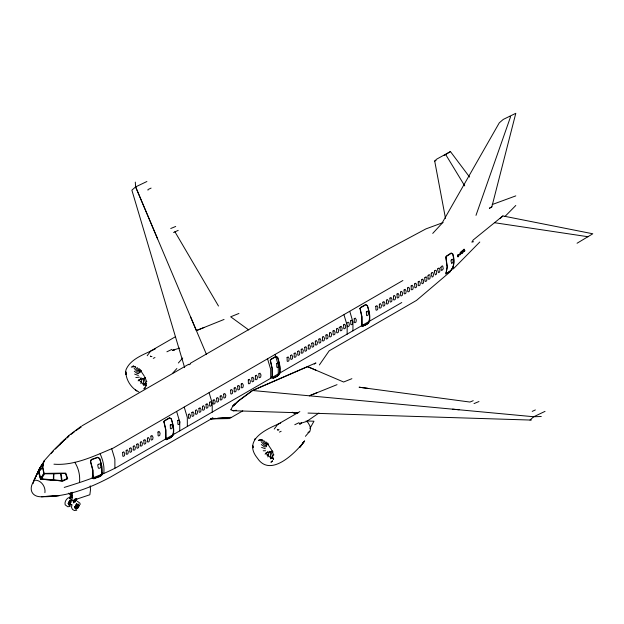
<?xml version="1.0" encoding="UTF-8"?>
<svg xmlns="http://www.w3.org/2000/svg" width="624" height="624" viewBox="0 0 624 624"><rect width="100%" height="100%" fill="white"/><g stroke="black" fill="none" stroke-linecap="round" stroke-linejoin="round"><path stroke-width="0.94" d="M267.189 454.958L267.22 455.536M143.177 384.618L143.13 384.158M44.912 492.679C45.887 486.759 40.88 479.716 34.64 480.207C27.815 488.475 31.457 497.71 42.604 496.712C66.581 497.016 89.349 488.319 110.23 477.235L212.948 417.932L210.623 418.735M143.809 385.64L143.302 378.394M270.761 458.936L270.262 451.682M103.74 473.538C104.653 466.791 102.937 459.95 100.121 453.843M142.147 378.526L140.868 383.643M269.1 451.823L267.821 456.94M114.91 468.187L114.863 459.233L111.712 448.742M179.774 430.895L179.728 421.855L176.639 411.489M187.356 426.52L187.309 417.479L184.22 407.113M212.246 412.152L212.199 403.112L209.11 392.738M270.722 378.386L270.683 369.346L267.595 358.979M278.281 374.018L278.242 364.985L275.153 354.611M347.139 334.269L347.162 325.198M352.958 330.907L352.911 321.875L349.822 311.501M70.13 502.577L68.461 504.169L68.968 504.27L69.927 502.46M74.708 507.195L74.451 506.899L75.473 508.022L75.574 507.086L75.114 507.242M79.505 482.609C80.254 475.582 78.608 468.172 74.724 462.251M40.56 479.154L44.109 473.413L60.902 473.125L65.793 473.125L67.712 478.764L62.213 481.4L58.087 480.574L40.56 479.154C39.647 475.254 36.855 470.27 40.747 467.072M65.731 439.085L65.224 439.171M144.386 377.762L144.362 379.408L146.383 385.219M271.339 451.058L271.323 452.704L273.499 459.319M139.269 372.817L140.189 370.937L141.593 370.874M266.222 446.113L267.548 443.664M43.376 463.008L42.799 466.994L44.109 473.413M70.036 501.883L69.81 500.76M70.27 501.306L70.177 501.875L70.598 501.056L70.177 500.846M71.752 505.713L71.487 507.32L72.485 509.434L74.35 510.51L76.76 510.221M74.919 507.702L76.51 506.992L77.158 505.892L76.9 504.59L75.59 505.058M75.473 508.022L77.571 505.877L77.571 504.535L76.69 504.075L76.51 504.527M71.261 504.403L69.124 505.151L68.554 503.942L69.108 502.078L71.261 500.409A2.839 1.638 -60 0 0 70.528 500.627L69.108 502.078L68.679 504.722L69.755 505.307L71.276 504.426M491.837 206.856L515.798 113.311L503.264 119.418L499.278 122.85L441.706 223.696L432.728 233.407M75.465 501.688L76.791 499.192L76.307 498.771L73.187 501.563M346.819 323.809L347.155 322.842L348.254 322.21L348.917 322.6L349.37 325.26L348.917 326.157L347.818 326.789L347.272 326.469M309.964 428.415L313.973 421.216L307.499 421.005M141.055 377.567L140.158 379.408L138.13 380.874M475.995 215.35L510.51 116.93L509.535 116.36M139.94 371.732L139.979 372.029M43.173 463.694L44.273 460.699L54.109 449.662L68.741 435.607L80.917 426.473M267.805 451.441L267.111 452.704L265.083 454.171M43.118 463.624L44.273 460.699M69.053 503.342L68.414 503.942L69.014 503.74M51.301 453.32L53.375 450.988M59.974 444.803L60.247 444.155M44.093 461.136L39.936 467.977L42.221 465.161M74.966 507.944L74.927 507.156L74.63 507.554M70.387 502.726L71.027 502.117L70.691 502.882M75.707 505.869A2.488 1.435 -60 0 0 75.309 508.349L77.009 508.622L78.733 506.392A2.488 1.435 -60 0 0 78.335 504.371L77.009 504.512L75.27 506.821L75.27 508.474L76.276 509.051L78.452 507.367L79.022 505.495L78.452 504.301L76.331 505.042L75.184 506.789L75.637 508.95L77.782 508.186L78.998 505.448L78.429 504.231L76.276 504.995M146.024 386.045L143.863 388.892L145.408 387.98M39.016 469.568L33.758 480.948L39.671 468.382L33.415 481.658L33.088 483.608M145.431 377.255L143.972 378.472M272.384 450.551L270.925 451.768L269.357 451.324M230.825 409.75L232.908 405.904L238.313 400.897L252.424 390.491L533.746 416.746L541.281 416.504M74.911 502.25L76.729 499.013L74.935 499.036M67.486 437.908L68.991 435.872L67.915 436.66M60.107 444.241L60.801 443.282M319.379 364.939L329.176 350.828L416.504 300.409L450.512 271.518M280.706 423.01C266.588 429.047 242.268 439.741 257.494 458.266C270.598 478.148 295.955 452.439 304.645 440.864L299.933 447.244L303.904 441.87L302.96 442.603M71.932 504.535L71.932 505.253M76.432 506.875L76.775 506.415M255.294 438.477L254.413 439.67M140.205 370.898L140.72 370.328M147.194 355.735L150.704 351.008L175.274 336.827M274.225 429.07L277.735 424.351L299.848 411.583M68.788 501.86L69.131 501.415M76.9 504.59L77.212 504.169M272.548 460.567L270.91 462.244L272.462 461.331M178.37 362.989L182.738 357.989M305.401 436.324L309.769 431.324M172.349 373.581L176.857 368.519M308.022 413.072L530.002 420.038L533.746 416.746L545.025 411.372M55.294 449.054L62.946 441.441M146.858 381.443L143.816 384.634L138.614 379.681M273.889 454.787L270.839 457.977L265.645 453.024M453.297 268.913L479.794 242.018M504.933 216.505L515.798 205.468M268.047 443.251L267.571 443.719M174.104 350.259L174.65 349.393L172.965 350.579M267.049 444.444L268.546 444.163M60.59 443.492L61.69 442.424M445.505 218.423L434.702 161.054L436.652 159.167L450.434 151.577L469.583 177.06M61.581 442.533L64.272 439.943M500.113 218.564L502.858 215.943L592.8 233.774L577.06 243.243M73.913 501.259L76.37 498.943M232.908 405.904L235.615 403.408M235.778 403.502L233.08 405.998L238.485 400.99L252.587 390.585L307.632 366.67M63.523 440.669L65.933 438.906M473.554 241.714L471.838 242.143L473.218 239.967L502.858 215.943M77.571 504.535L76.791 505.058M73.593 502.593L74.903 501.556M68.773 502.983L68.032 503.568L68.827 503.03M70.699 434.624L74.264 431.902M75.683 430.81L81.37 426.902M69.053 503.147L69.451 502.843M446.347 272.415L445.661 274.053L450.996 270.426L453.344 267.197L452.93 267.509M146.897 181.514L135.619 186.896L131.875 190.187L184.634 367.614M299.653 423.992L300.089 424.016M401.778 302.531L116.477 467.438C99.902 476.112 82.048 481.915 64.233 487.422M318.887 413.065L306.688 421.45L299.302 423.712M402.893 280.504L113.342 448.032C94.622 455.785 74.662 465.832 53.96 464.186M444.054 155.579L450.434 151.577M314.239 364.104L315.892 363.09M173.566 232.51L178.207 230.365M81.892 425.903L188.674 364.26M190.187 363.386L387.184 249.647L425.911 228.899L443.157 222.557M188.939 364.798L190.632 363.823M165.844 437.791L165.274 439.062L166.444 439.741C168.901 437.845 173.714 436.972 173.854 433.165L173.378 433.438M272.212 376.381L271.651 377.645L273.117 378.495L278.546 375.359L280.137 372.746L280.231 371.756L279.755 372.029M361.928 324.581L361.366 325.853L362.536 326.524C364.993 324.636 369.806 323.762 369.946 319.956L369.47 320.229M242.775 410.865L229.437 418.564L210.982 418.907M300.323 423.977L301.603 422.69L299.738 423.93M133.637 365.797L131.29 367.107L134.831 366.662L133.7 366.35L135.166 366.772M259.904 439.585L258.336 440.458L261.885 440.014L260.754 439.702L262.22 440.123M139.402 377.153L135.814 377.559M153.27 358.34L154.97 357.521M166.897 351.796L172.006 349.339M279.451 432.089L281.151 431.27M294.778 424.726L299.036 422.674M102.001 473.249L102.523 473.008C102.445 477.337 96.642 477.188 93.85 478.842L92.204 477.898L92.282 476.892L92.859 476.681M151.102 188.089L147.966 189.548L147.966 190.187M532.217 411.395L535.361 409.937M155.345 348.871C145.018 354.221 130.408 358.426 125.861 370.149C125.299 378.362 129.995 386.552 136.835 390.92L135.385 389.945L138.848 391.95M257.611 388.237L299.98 369.829M300.862 369.447L315.728 362.989M253.289 390.117L256.745 388.612M77.251 505.323L77.688 505.136M434.702 161.054L436.004 160.493M170.742 228.509L175.711 226.457M473.998 403.588L478.967 401.536M473.226 400.694L469.919 402.051L359.073 387.2L367.731 388.354M190.484 316.672L196.381 330.587L204.298 327.397M238.93 313.466L230.662 316.797L248.742 329.956M317.257 392.613L309.34 395.803L337.022 384.665M351.889 378.682L343.629 382.013L307.468 366.577L316.508 370.461M196.381 330.587L224.063 319.449M76.05 507.164L75.067 507.008M266.44 446.651L264.677 446.971L261.3 444.522M492.196 204.555L515.798 195.881M69.646 497.312C66.581 498.131 64.311 501.735 65.169 504.839L67.774 506.735L70.2 506.454M69.529 501.111L70.496 501.267L70.27 502.655L69.131 503.545L68.484 502.85M146.57 383.682L143.816 384.634L146.546 385.694M297.375 413.143L294.489 413.478L292.282 412.199M76.05 504.863L76.775 504.785L77.08 505.417M272.68 457.337L270.839 457.977L273.577 459.03M71.393 496.142L69.514 497.156L71.261 498.053M172.271 350.368L179.65 348.106M70.824 497.882L69.545 498.225L69.599 498.67L71.269 499.535M145.174 378.058L144.23 378.199M71.159 492.742L70.387 493.186L70.785 494.294M138.832 373.612L137.147 373.409L134.347 371.225M139.503 379.486L143.06 378.698M266.534 452.821L270.091 452.033M271.635 451.48L271.128 451.472M236.348 410.225L233.22 410.818L230.989 409.843M266.323 445.497L264.389 445.271L261.105 441.62M210.811 418.93L230.989 417.378L217.604 418.252M74.833 499.403L76.627 499.278M210.912 418.688L215.693 418.376M265.543 450.746L263.211 450.778M530.002 420.038L531.406 419.991M140.33 372.169L137.436 371.982L134.152 368.324M77.158 505.892L77.571 505.877M233.056 410.725L298.288 412.768M138.395 375.453L134.628 374.096M265.348 448.75L261.581 447.385M41.161 479.201L53.711 480.277M452.611 409.18L459.092 409.773M69.989 500.776L70.691 500.401L70.184 500.323M140.509 371.366L137.561 370.492L135.291 366.912M267.462 444.662L264.514 443.789L262.244 440.209M494.512 222.706L588.065 236.746M75.176 507.46L75.59 507.523M260.754 439.702L263.227 440.411M266.939 443.797L265.567 443.212L264.178 440.864M140.907 370.781L138.614 369.915L137.218 367.567M77.329 501.29L79.927 503.162L80.192 504.465M140.665 370.094L138.957 368.597M267.618 443.391L265.918 441.893M306.119 420.904L307.967 422.542L309.769 425.654A6.958 4.017 60 0 1 307.967 432.37M339.16 327.35L339.362 327.779M268.078 444.577L271.549 449.826M141.032 371.225L144.526 376.483M70.333 493.249L72.056 495.55M68.788 493.147L72.033 497.468M273.491 454.639L272.08 451.043M146.539 381.342L145.127 377.746M464.724 185.89L445.7 154.549M174.899 231.722L218.486 306.033M135.299 182.114L135.619 186.896L206.482 354.479M135.619 186.896L157.591 238.852M272.774 451.487L272.984 452.026M344.003 314.863L347.092 325.229M38.602 471.557L40.466 478.803M68.312 502.952L68.406 503.412M76.541 504.754L76.619 505.151M76.05 507.359L76.089 507.811M253.016 447.743L252.853 445.77L252.993 447.455M72.166 492.274L72.423 496.548L71.885 500.744L89.856 494.754L90.48 489.941L90.23 485.831M73.414 501.025L73.421 502.96M278.171 430.037A0.827 0.476 0 0 1 277.376 429.686M278.967 429.569A0.827 0.476 0 0 1 277.961 429.905A0.827 0.476 0 0 1 277.376 429.32M150.634 356.6A0.827 0.476 0 0 1 150.392 356.265M151.936 356.39A0.827 0.476 0 0 1 150.423 356.031M90.659 460.52L90.472 461.776L92.734 470.27L92.789 477.532L94.115 478.296L100.386 475.956L101.938 474.107L102.18 470.894L101.845 466.167L99.723 458.414L97.679 457.236L91.26 459.49L90.659 460.52M53.492 473.827L53.336 479.872L41.395 478.834L44.639 473.795L53.492 473.827M53.906 473.819L53.726 479.801L61.565 480.675L60.629 473.53L53.906 473.819M38.899 471.019L42.557 467.275C45.349 458.063 39.094 468.203 38.899 471.019M457.805 255.661C457.603 257.353 459.732 255.388 458.117 256.854A1.162 0.585 -75.6 0 1 457.774 256.753C456.706 255.598 459.404 253.305 457.93 255.138A0.92 0.46 -75.6 0 0 457.805 255.661M163.878 421.769L165.688 429.967L165.766 438.641L166.733 439.202C177.247 436.979 173.347 425.833 171.343 418.743L169.572 417.713L164.401 420.701L163.878 421.769M164.104 421.894L165.89 429.85L165.968 438.469C176.654 439.319 173.433 425.139 171.171 418.938L169.611 418.041L164.557 420.958L164.104 421.894M270.254 360.352L272.064 368.558L272.134 377.231L273.242 377.871C283.53 375.726 279.724 364.151 277.719 357.326L275.941 356.304L270.777 359.284L270.254 360.352M270.473 360.485L272.259 368.441L272.345 377.052L273.304 377.606C283.358 375.554 279.427 364.143 277.547 357.521L275.987 356.624L270.933 359.549L270.473 360.485M359.97 308.56L361.78 316.758L361.858 325.432L362.825 325.993C373.339 323.77 369.431 312.624 367.435 305.534L365.656 304.504L360.493 307.492L359.97 308.56M360.188 308.685L361.975 316.641L362.06 325.252C372.746 326.102 369.525 311.93 367.263 305.729L365.703 304.832L360.649 307.749L360.188 308.685M93.14 476.128L93.038 477.383L94.216 478.062L100.363 475.769L101.712 474.146L101.618 466.276L100.565 461.604L99.52 458.593L97.703 457.54L91.478 459.787L90.956 460.684L90.737 461.76L92.976 470.161L93.14 476.128M445.786 257.197L447.112 267.033L446.027 273.125L446.573 273.437C454.662 270.356 455.044 260.887 452.821 253.921L451.207 252.993L446.308 256.129L445.786 257.197M445.988 257.314L447.291 266.885L446.23 272.945L446.706 273.218C454.662 270.223 454.717 260.879 452.65 254.124L451.238 253.305L446.441 256.378L445.988 257.314M76.58 504.052L76.424 504.988L76.549 504.067M421.738 279.77L421.863 283.405L422.401 283.717L423.407 283.031L423.712 280.878L422.737 279.084L421.738 279.77M424.96 277.547L424.671 278.538L425.131 281.213L425.646 281.51L426.652 280.823L426.964 278.772L426.582 277.22L425.966 276.861L424.96 277.547M428.189 275.332L427.892 276.323L428.376 279.006L428.891 279.302L429.897 278.616L430.217 276.658L429.811 275.005L429.187 274.646L428.189 275.332M431.41 273.117L431.122 274.108L432.136 277.095L433.142 276.409L433.469 274.544L433.04 272.789L432.416 272.431L431.41 273.117M434.639 270.894L434.351 271.885L435.38 274.888L436.387 274.201L436.722 272.438L436.262 270.566L435.638 270.208L434.639 270.894M437.845 268.741L437.572 269.669L438.625 272.68L439.631 271.994L439.975 270.325L439.491 268.351L438.906 268.016L437.876 268.687M440.848 267.298L441.355 270.176L441.87 270.473L443.282 268.866L442.751 266.159L442.221 265.847L440.848 267.298M122.663 452.455L122.772 456.082L123.326 456.401L124.418 455.77L124.769 453.593L123.755 451.823L122.663 452.455M126.196 450.419L126.305 454.046L126.859 454.358L127.951 453.726L128.302 451.558L127.288 449.787L126.196 450.419M129.73 448.375L129.839 452.002L130.393 452.322L131.485 451.69L131.836 449.514L130.822 447.743L129.73 448.375M133.263 446.339L133.372 449.959L133.926 450.278L135.018 449.647L135.369 447.478L134.355 445.7L133.263 446.339M136.796 444.296L136.906 447.923L137.459 448.243L138.551 447.611L138.902 445.435L137.888 443.664L136.796 444.296M140.33 442.252L140.439 445.879L140.993 446.199L142.085 445.567L142.436 443.399L141.422 441.62L140.33 442.252M143.863 440.216L143.972 443.843L144.526 444.163L145.626 443.524L145.969 441.355L144.955 439.585L143.863 440.216M147.397 438.173L147.506 441.8L148.06 442.12L149.159 441.488L149.503 439.312L148.489 437.541L147.397 438.173M150.93 436.137L151.039 439.764L151.593 440.076L152.693 439.444L153.036 437.276L152.03 435.505L150.93 436.137M157.997 432.058L158.106 435.685L158.66 435.997L159.76 435.365L160.103 433.196L159.097 431.418L157.997 432.058M170.282 424.96L170.391 428.587L170.945 428.906L172.045 428.275L172.388 426.098L171.374 424.328L170.282 424.96M177.77 420.638L177.879 424.265L178.433 424.585L179.533 423.953L179.876 421.777L178.862 420.007L177.77 420.638M188.37 414.523L188.479 418.142L189.033 418.462L190.133 417.83L190.476 415.662L189.47 413.884L188.37 414.523M191.903 412.48L192.013 416.107L192.566 416.426L193.666 415.787L194.009 413.618L193.003 411.848L191.903 412.48M195.437 410.436L195.554 414.063L196.1 414.383L197.2 413.751L197.543 411.575L196.537 409.804L195.437 410.436M198.97 408.4L199.087 412.027L199.633 412.339L200.733 411.707L201.076 409.539L200.07 407.768L198.97 408.4M202.504 406.357L202.621 409.984L203.167 410.303L204.266 409.672L204.61 407.495L203.603 405.725L202.504 406.357M206.037 404.321L206.154 407.948L206.7 408.26L207.8 407.628L208.143 405.46L207.137 403.689L206.037 404.321M209.57 402.277L209.687 405.904L210.233 406.224L211.333 405.592L211.676 403.416L210.67 401.645L209.57 402.277M213.104 400.241L213.221 403.861L213.767 404.18L214.867 403.549L215.21 401.38L214.204 399.602L213.104 400.241M216.637 398.198L216.754 401.825L217.3 402.145L218.4 401.513L218.743 399.337L217.737 397.566L216.637 398.198M220.171 396.154L220.288 399.781L220.834 400.101L221.933 399.469L222.277 397.301L221.27 395.522L220.171 396.154M223.704 394.118L223.821 397.745L224.367 398.065L225.467 397.426L225.81 395.257L224.804 393.487L223.704 394.118M230.638 390.117L230.747 393.744L231.301 394.064L232.401 393.424L232.744 391.256L231.738 389.485L230.638 390.117M234.172 388.073L234.289 391.7L234.835 392.02L235.934 391.388L236.278 389.212L235.271 387.442L234.172 388.073M237.705 386.038L237.822 389.665L238.368 389.977L239.468 389.345L239.811 387.176L238.805 385.406L237.705 386.038M241.238 383.994L241.355 387.621L241.901 387.941L243.001 387.309L243.344 385.133L242.338 383.362L241.238 383.994M248.29 379.922L248.407 383.549L248.953 383.869L250.052 383.237L250.396 381.061L249.389 379.291L248.29 379.922M251.823 377.887L251.94 381.506L252.486 381.826L253.586 381.194L253.929 379.025L252.923 377.247L251.823 377.887M255.356 375.843L255.473 379.47L256.027 379.79L257.119 379.15L257.462 376.982L256.456 375.211L255.356 375.843M258.89 373.799L259.007 377.426L259.561 377.746L260.653 377.114L260.996 374.946L259.99 373.168L258.89 373.799M276.65 363.55L276.767 367.177L277.321 367.489L278.413 366.857L278.756 364.689L277.75 362.918L276.65 363.55M287.079 357.529L287.196 361.156L287.75 361.475L288.842 360.836L289.185 358.667L288.179 356.897L287.079 357.529M290.612 355.485L290.729 359.112L291.283 359.432L292.375 358.8L292.718 356.624L291.712 354.853L290.612 355.485M294.146 353.449L294.263 357.076L294.817 357.388L295.909 356.756L296.252 354.588L295.246 352.817L294.146 353.449M297.687 351.406L297.796 355.033L298.35 355.352L299.442 354.721L299.793 352.544L298.779 350.774L297.687 351.406M301.22 349.37L301.33 352.997L301.883 353.309L302.975 352.677L303.326 350.509L302.312 348.738L301.22 349.37M304.754 347.326L304.863 350.953L305.417 351.273L306.509 350.641L306.86 348.465L305.846 346.694L304.754 347.326M308.287 345.29L308.396 348.91L308.95 349.229L310.042 348.598L310.393 346.429L309.379 344.651L308.287 345.29M311.821 343.247L311.93 346.874L312.484 347.194L313.576 346.562L313.927 344.386L312.913 342.615L311.821 343.247M315.354 341.203L315.463 344.83L316.017 345.15L317.109 344.518L317.46 342.35L316.446 340.571L315.354 341.203M318.887 339.167L318.997 342.794L319.55 343.114L320.642 342.475L320.993 340.306L319.979 338.536L318.887 339.167M322.421 337.124L322.53 340.751L323.084 341.071L324.184 340.439L324.527 338.263L323.513 336.492L322.421 337.124M325.954 335.088L326.063 338.715L326.617 339.027L327.717 338.395L328.06 336.227L327.046 334.456L325.954 335.088M329.488 333.044L329.597 336.671L330.151 336.991L331.25 336.359L331.594 334.183L330.587 332.413L329.488 333.044M333.021 331.009L333.13 334.636L333.684 334.948L334.784 334.316L335.127 332.147L334.121 330.369L333.021 331.009M336.554 328.965L336.664 332.592L337.217 332.912L338.317 332.28L338.66 330.104L337.654 328.333L336.554 328.965M340.088 326.929L340.205 330.548L340.751 330.868L341.851 330.236L342.194 328.068L341.188 326.29L340.088 326.929M343.621 324.886L343.738 328.513L344.284 328.832L345.384 328.193L345.727 326.024L344.721 324.254L343.621 324.886M350.688 320.806L350.805 324.433L351.351 324.753L352.451 324.113L352.794 321.945L351.788 320.174L350.688 320.806M354.221 318.763L354.338 322.39L354.884 322.709L355.984 322.078L356.327 319.901L355.321 318.131L354.221 318.763M366.374 311.75L366.483 315.377L367.037 315.697L368.129 315.065L368.48 312.889L367.466 311.119L366.374 311.75M375.812 306.298L375.929 309.925L376.475 310.245L377.575 309.613L377.918 307.437L376.912 305.666L375.812 306.298M379.345 304.262L379.462 307.889L380.008 308.201L381.108 307.57L381.451 305.401L380.445 303.631L379.345 304.262M382.879 302.219L382.996 305.846L383.542 306.166L384.641 305.534L384.985 303.358L383.978 301.587L382.879 302.219M386.412 300.183L386.529 303.802L387.075 304.122L388.175 303.49L388.518 301.322L387.512 299.543L386.412 300.183M389.945 298.139L390.062 301.766L390.608 302.086L391.708 301.454L392.051 299.278L391.045 297.508L389.945 298.139M393.479 296.096L393.596 299.723L394.142 300.043L395.242 299.411L395.585 297.242L394.579 295.464L393.479 296.096M397.012 294.06L397.129 297.687L397.675 298.007L398.775 297.367L399.118 295.199L398.112 293.428L397.012 294.06M400.546 292.016L400.663 295.643L401.209 295.963L402.308 295.331L402.652 293.155L401.645 291.385L400.546 292.016M404.079 289.981L404.196 293.608L404.75 293.92L405.842 293.288L406.185 291.119L405.179 289.349L404.079 289.981M407.612 287.937L407.729 291.564L408.283 291.884L409.375 291.252L409.718 289.076L408.712 287.305L407.612 287.937M411.146 285.901L411.263 289.528L411.817 289.84L412.909 289.208L413.252 287.04L412.246 285.262L411.146 285.901M414.687 283.858L414.796 287.485L415.35 287.804L416.442 287.173L416.793 284.996L415.779 283.226L414.687 283.858M418.22 281.822L418.33 285.441L418.883 285.761L419.975 285.129L420.326 282.961L419.312 281.182L418.22 281.822M76.643 503.833L76.697 504.598L76.643 503.833M451.347 259.912L450.934 260.824L451.706 263.679L453.172 261.752L452.907 259.545L452.377 259.233L451.347 259.912M98.21 464.373L97.742 465.262L98.319 468L98.974 468.374L100.308 467.883L100.877 467.056L100.331 464.334L99.567 463.889L98.21 464.373M43.805 473.312L40.7 478.429L38.899 471.533L42.604 467.54L43.805 473.312M461.058 251.948L460.13 252.79L460.364 254.842L461.081 253.227L460.434 253.555L460.356 252.845L461.058 251.948M462.205 250.903L461.308 251.722L461.861 253.219C460.621 254.623 463.359 252.127 462.064 253.04L462.205 250.903M463.609 249.623L462.407 250.715L462.93 250.497L463.141 252.314L463.609 249.623M464.053 249.218L464.092 251.449L464.989 250.637L464.264 251.035L464.053 249.218M459.771 254.155L458.975 255.146L459.771 254.155M71.027 500.776L70.73 501.579L71.027 500.776M69.989 503.24L69.568 504.059L69.989 503.24M491.774 206.895L489.356 208.299L491.759 206.887M67.244 478.569L62.127 480.784L60.965 473.507L65.458 473.468L67.244 478.569M59.257 495.628L41.441 496.712L59.257 495.628M125.986 374.408L125.775 372.052L125.986 374.408"/></g></svg>
